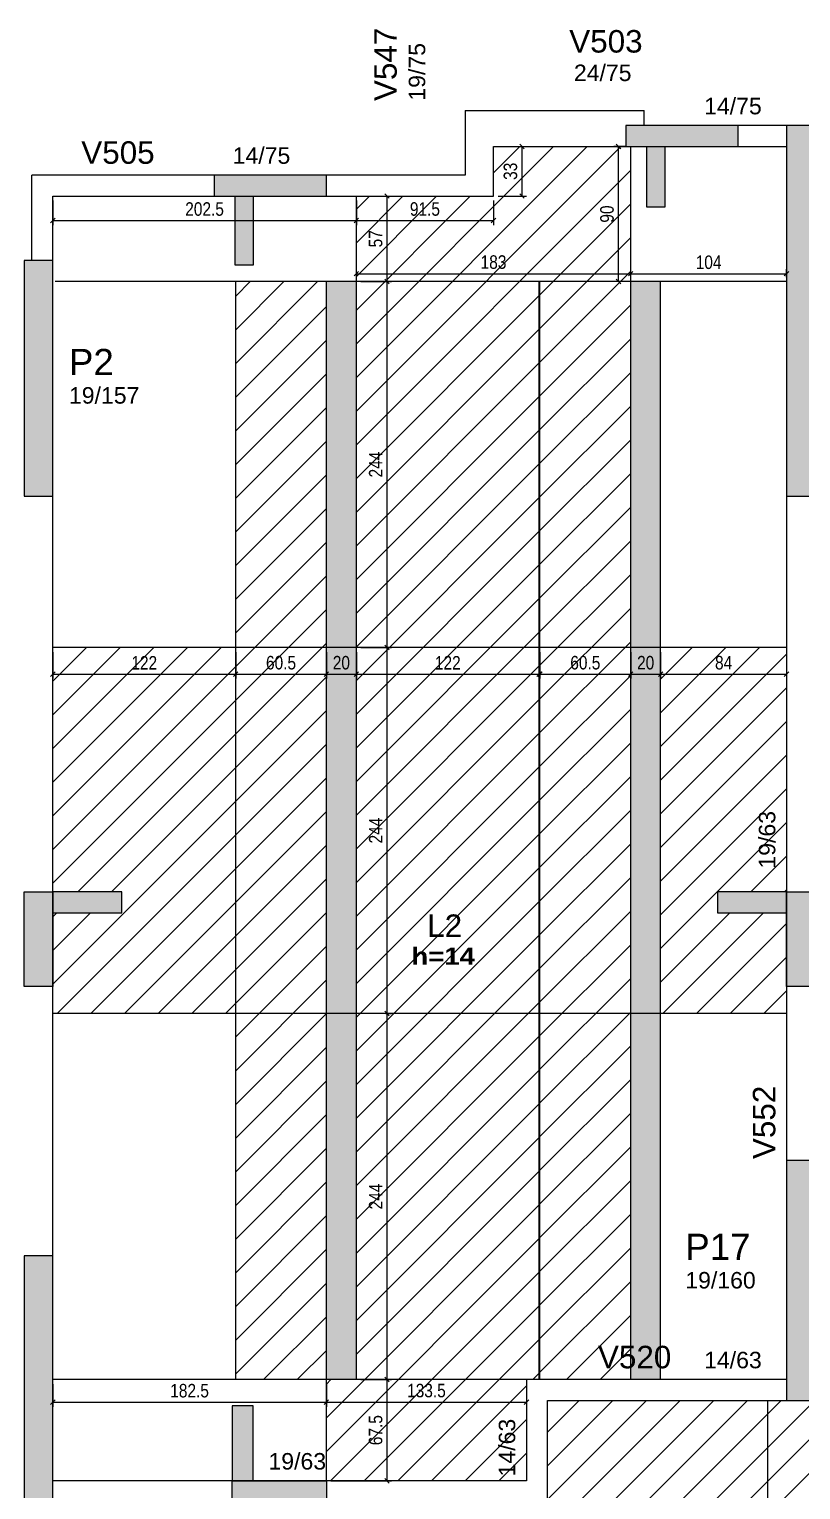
# Model space of a CAD drawing. Extents: x 3022 to 8661, y -614 to 3008.
# Drawn here: x 4243 to 4758, y 1273 to 2246 of the extents above; entities that cross this region are included whole.
import ezdxf

# ---------------------------------------------------------------- set-up
doc = ezdxf.new("R2010")
doc.units = 0
doc.header["$PDMODE"] = 34
for name, color, linetype in [('COTA', 241, 'Continuous'), ('MTH-DIM-PILAR', 3, 'Continuous'), ('MTH-DIM-VIGA', 3, 'Continuous'), ('MTH-FACE-VIGA', 7, 'Continuous'), ('MTH-LINHA-SEÇÃO', 16, 'Continuous'), ('MTH-PILAR-SEGUE', 5, 'Continuous'), ('MTH-SOMBRA21', 150, 'Continuous'), ('MTH-SOMBRA25', 253, 'Continuous'), ('MTH-TIT1-PILAR', 5, 'Continuous'), ('MTH-TIT1-VIGA', 5, 'Continuous'), ('MTH-TXT-NEGRITO', 5, 'Continuous'), ('Painéis', 200, 'Continuous')]:
    doc.layers.add(name, color=color, linetype=linetype)
doc.layers.add('Hachura', color=251, linetype='Continuous', lineweight=9)
doc.styles.add('COTA TECNICA-50', font='techl___.ttf', dxfattribs={"height": 9})
doc.styles.add('TQS_ARIAL', font='arial.ttf')
doc.styles.add('TQS_ARIAL_BLACK', font='ariblk.ttf')
doc.dimstyles.new('COTA PAINEL-50', dxfattribs={"dimtxt": 9, "dimasz": 3, "dimexe": 3, "dimexo": 3, "dimgap": 3, "dimtad": 1, "dimdec": 1, "dimzin": 12, "dimdsep": 46, "dimtxsty": 'COTA TECNICA-50', "dimblk1": 'OBLIQUE', "dimblk2": 'OBLIQUE', "dimsah": 1, "dimcen": 0.9, "dimclrd": 4, "dimclre": 4, "dimclrt": 240, "dimadec": 1, "dimazin": 3, "dimtfac": 1, "dimtdec": 1, "dimtmove": 0, "dimatfit": 3, "dimfxl": 1, "dimtolj": 1, "dimtzin": 12, "dimarcsym": 0})

# ---------------------------------------------------------------- blocks, each defined once
blk = doc.blocks.new('_Oblique')
at = {"color": 0, "linetype": 'ByBlock', "lineweight": -2}
blk.add_line((-0.5, -0.5), (0.5, 0.5), dxfattribs=at)
blk = doc.blocks.new('*D93')
at = {"layer": 'COTA', "color": 4, "lineweight": -2, "transparency": 16777216}
for p, q in [((4258.87, 1831.17), (4258.87, 1813.43)), ((4380.87, 1831.17), (4380.87, 1813.43)), ((4258.87, 1816.43), (4380.87, 1816.43))]:
    blk.add_line(p, q, dxfattribs=at)
at = {"layer": 'Defpoints', "color": 0, "transparency": 16777216}
for p in [(4258.87, 1834.17), (4380.87, 1834.17), (4380.87, 1816.43)]:
    blk.add_point(p, dxfattribs=at)
at = {"layer": 'COTA', "color": 4, "lineweight": -2, "transparency": 16777216, "xscale": 3, "yscale": 3, "zscale": 3, "rotation": 180}
blk.add_blockref('_Oblique', (4258.87, 1816.43), dxfattribs=at)
at = {"layer": 'COTA', "color": 4, "lineweight": -2, "transparency": 16777216, "xscale": 3, "yscale": 3, "zscale": 3}
blk.add_blockref('_Oblique', (4380.87, 1816.43), dxfattribs=at)
at = {"layer": 'COTA', "color": 240, "transparency": 16777216, "insert": (4319.87, 1823.98), "char_height": 9, "attachment_point": 5, "style": 'COTA TECNICA-50'}
blk.add_mtext('\\A1;122', dxfattribs=at)
blk = doc.blocks.new('*D94')
at = {"layer": 'COTA', "color": 4, "lineweight": -2, "transparency": 16777216}
for p, q in [((4380.87, 1831.17), (4380.87, 1813.43)), ((4441.37, 1831.17), (4441.37, 1813.43)), ((4380.87, 1816.43), (4441.37, 1816.43))]:
    blk.add_line(p, q, dxfattribs=at)
at = {"layer": 'Defpoints', "color": 0, "transparency": 16777216}
for p in [(4380.87, 1834.17), (4441.37, 1834.17), (4441.37, 1816.43)]:
    blk.add_point(p, dxfattribs=at)
at = {"layer": 'COTA', "color": 4, "lineweight": -2, "transparency": 16777216, "xscale": 3, "yscale": 3, "zscale": 3, "rotation": 180}
blk.add_blockref('_Oblique', (4380.87, 1816.43), dxfattribs=at)
at = {"layer": 'COTA', "color": 4, "lineweight": -2, "transparency": 16777216, "xscale": 3, "yscale": 3, "zscale": 3}
blk.add_blockref('_Oblique', (4441.37, 1816.43), dxfattribs=at)
at = {"layer": 'COTA', "color": 240, "transparency": 16777216, "insert": (4411.12, 1824.03), "char_height": 9, "attachment_point": 5, "style": 'COTA TECNICA-50'}
blk.add_mtext('\\A1;60.5', dxfattribs=at)
blk = doc.blocks.new('*D95')
at = {"layer": 'COTA', "color": 4, "lineweight": -2, "transparency": 16777216}
for p, q in [((4441.37, 1831.17), (4441.37, 1813.43)), ((4461.37, 1831.17), (4461.37, 1813.43)), ((4441.37, 1816.43), (4461.37, 1816.43))]:
    blk.add_line(p, q, dxfattribs=at)
at = {"layer": 'Defpoints', "color": 0, "transparency": 16777216}
for p in [(4441.37, 1834.17), (4461.37, 1834.17), (4461.37, 1816.43)]:
    blk.add_point(p, dxfattribs=at)
at = {"layer": 'COTA', "color": 4, "lineweight": -2, "transparency": 16777216, "xscale": 3, "yscale": 3, "zscale": 3, "rotation": 180}
blk.add_blockref('_Oblique', (4441.37, 1816.43), dxfattribs=at)
at = {"layer": 'COTA', "color": 4, "lineweight": -2, "transparency": 16777216, "xscale": 3, "yscale": 3, "zscale": 3}
blk.add_blockref('_Oblique', (4461.37, 1816.43), dxfattribs=at)
at = {"layer": 'COTA', "color": 240, "transparency": 16777216, "insert": (4451.37, 1824.02), "char_height": 9, "attachment_point": 5, "style": 'COTA TECNICA-50'}
blk.add_mtext('\\A1;20', dxfattribs=at)
blk = doc.blocks.new('*D96')
at = {"layer": 'COTA', "color": 4, "lineweight": -2, "transparency": 16777216}
for p, q in [((4461.37, 1831.17), (4461.37, 1813.43)), ((4583.37, 1831.17), (4583.37, 1813.43)), ((4461.37, 1816.43), (4583.37, 1816.43))]:
    blk.add_line(p, q, dxfattribs=at)
at = {"layer": 'Defpoints', "color": 0, "transparency": 16777216}
for p in [(4461.37, 1834.17), (4583.37, 1834.17), (4583.37, 1816.43)]:
    blk.add_point(p, dxfattribs=at)
at = {"layer": 'COTA', "color": 4, "lineweight": -2, "transparency": 16777216, "xscale": 3, "yscale": 3, "zscale": 3, "rotation": 180}
blk.add_blockref('_Oblique', (4461.37, 1816.43), dxfattribs=at)
at = {"layer": 'COTA', "color": 4, "lineweight": -2, "transparency": 16777216, "xscale": 3, "yscale": 3, "zscale": 3}
blk.add_blockref('_Oblique', (4583.37, 1816.43), dxfattribs=at)
at = {"layer": 'COTA', "color": 240, "transparency": 16777216, "insert": (4522.37, 1823.98), "char_height": 9, "attachment_point": 5, "style": 'COTA TECNICA-50'}
blk.add_mtext('\\A1;122', dxfattribs=at)
blk = doc.blocks.new('*D97')
at = {"layer": 'COTA', "color": 4, "lineweight": -2, "transparency": 16777216}
for p, q in [((4583.87, 1831.17), (4583.87, 1813.43)), ((4644.37, 1831.17), (4644.37, 1813.43)), ((4583.87, 1816.43), (4644.37, 1816.43))]:
    blk.add_line(p, q, dxfattribs=at)
at = {"layer": 'Defpoints', "color": 0, "transparency": 16777216}
for p in [(4583.87, 1834.17), (4644.37, 1834.17), (4644.37, 1816.43)]:
    blk.add_point(p, dxfattribs=at)
at = {"layer": 'COTA', "color": 4, "lineweight": -2, "transparency": 16777216, "xscale": 3, "yscale": 3, "zscale": 3, "rotation": 180}
blk.add_blockref('_Oblique', (4583.87, 1816.43), dxfattribs=at)
at = {"layer": 'COTA', "color": 4, "lineweight": -2, "transparency": 16777216, "xscale": 3, "yscale": 3, "zscale": 3}
blk.add_blockref('_Oblique', (4644.37, 1816.43), dxfattribs=at)
at = {"layer": 'COTA', "color": 240, "transparency": 16777216, "insert": (4614.12, 1824.03), "char_height": 9, "attachment_point": 5, "style": 'COTA TECNICA-50'}
blk.add_mtext('\\A1;60.5', dxfattribs=at)
blk = doc.blocks.new('*D98')
at = {"layer": 'COTA', "color": 4, "lineweight": -2, "transparency": 16777216}
for p, q in [((4644.37, 1831.17), (4644.37, 1813.43)), ((4664.37, 1831.17), (4664.37, 1813.43)), ((4644.37, 1816.43), (4664.37, 1816.43))]:
    blk.add_line(p, q, dxfattribs=at)
at = {"layer": 'Defpoints', "color": 0, "transparency": 16777216}
for p in [(4644.37, 1834.17), (4664.37, 1834.17), (4664.37, 1816.43)]:
    blk.add_point(p, dxfattribs=at)
at = {"layer": 'COTA', "color": 4, "lineweight": -2, "transparency": 16777216, "xscale": 3, "yscale": 3, "zscale": 3, "rotation": 180}
blk.add_blockref('_Oblique', (4644.37, 1816.43), dxfattribs=at)
at = {"layer": 'COTA', "color": 4, "lineweight": -2, "transparency": 16777216, "xscale": 3, "yscale": 3, "zscale": 3}
blk.add_blockref('_Oblique', (4664.37, 1816.43), dxfattribs=at)
at = {"layer": 'COTA', "color": 240, "transparency": 16777216, "insert": (4654.37, 1824.02), "char_height": 9, "attachment_point": 5, "style": 'COTA TECNICA-50'}
blk.add_mtext('\\A1;20', dxfattribs=at)
blk = doc.blocks.new('*D99')
at = {"layer": 'COTA', "color": 4, "lineweight": -2, "transparency": 16777216}
for p, q in [((4664.37, 1831.17), (4664.37, 1813.43)), ((4748.37, 1831.17), (4748.37, 1813.43)), ((4664.37, 1816.43), (4748.37, 1816.43))]:
    blk.add_line(p, q, dxfattribs=at)
at = {"layer": 'Defpoints', "color": 0, "transparency": 16777216}
for p in [(4664.37, 1834.17), (4748.37, 1834.17), (4748.37, 1816.43)]:
    blk.add_point(p, dxfattribs=at)
at = {"layer": 'COTA', "color": 4, "lineweight": -2, "transparency": 16777216, "xscale": 3, "yscale": 3, "zscale": 3, "rotation": 180}
blk.add_blockref('_Oblique', (4664.37, 1816.43), dxfattribs=at)
at = {"layer": 'COTA', "color": 4, "lineweight": -2, "transparency": 16777216, "xscale": 3, "yscale": 3, "zscale": 3}
blk.add_blockref('_Oblique', (4748.37, 1816.43), dxfattribs=at)
at = {"layer": 'COTA', "color": 240, "transparency": 16777216, "insert": (4706.37, 1824.02), "char_height": 9, "attachment_point": 5, "style": 'COTA TECNICA-50'}
blk.add_mtext('\\A1;84', dxfattribs=at)
blk = doc.blocks.new('*D100')
at = {"layer": 'COTA', "color": 4, "lineweight": -2, "transparency": 16777216}
for p, q in [((4461.37, 2132.17), (4461.37, 2115.87)), ((4552.87, 2132.17), (4552.87, 2115.87)), ((4461.37, 2118.87), (4552.87, 2118.87))]:
    blk.add_line(p, q, dxfattribs=at)
at = {"layer": 'Defpoints', "color": 0, "transparency": 16777216}
for p in [(4461.37, 2135.17), (4552.87, 2135.17), (4552.87, 2118.87)]:
    blk.add_point(p, dxfattribs=at)
at = {"layer": 'COTA', "color": 4, "lineweight": -2, "transparency": 16777216, "xscale": 3, "yscale": 3, "zscale": 3, "rotation": 180}
blk.add_blockref('_Oblique', (4461.37, 2118.87), dxfattribs=at)
at = {"layer": 'COTA', "color": 4, "lineweight": -2, "transparency": 16777216, "xscale": 3, "yscale": 3, "zscale": 3}
blk.add_blockref('_Oblique', (4552.87, 2118.87), dxfattribs=at)
at = {"layer": 'COTA', "color": 240, "transparency": 16777216, "insert": (4507.12, 2126.49), "char_height": 9, "attachment_point": 5, "style": 'COTA TECNICA-50'}
blk.add_mtext('\\A1;91.5', dxfattribs=at)
blk = doc.blocks.new('*D101')
at = {"layer": 'COTA', "color": 4, "lineweight": -2, "transparency": 16777216}
for p, q in [((4555.87, 2168.17), (4574.89, 2168.17)), ((4571.89, 2135.17), (4571.89, 2168.17)), ((4555.87, 2135.17), (4574.89, 2135.17))]:
    blk.add_line(p, q, dxfattribs=at)
at = {"layer": 'Defpoints', "color": 0, "transparency": 16777216}
for p in [(4552.87, 2168.17), (4571.89, 2168.17), (4552.87, 2135.17)]:
    blk.add_point(p, dxfattribs=at)
at = {"layer": 'COTA', "color": 4, "lineweight": -2, "transparency": 16777216, "xscale": 3, "yscale": 3, "zscale": 3}
for p, rotation in [((4571.89, 2168.17), 90), ((4571.89, 2135.17), 270)]:
    blk.add_blockref('_Oblique', p, dxfattribs=dict(at, rotation=rotation))
at = {"layer": 'COTA', "color": 240, "transparency": 16777216, "insert": (4564.19, 2151.67), "char_height": 9, "attachment_point": 5, "rotation": 90, "style": 'COTA TECNICA-50'}
blk.add_mtext('\\A1;33', dxfattribs=at)
blk = doc.blocks.new('*D102')
at = {"layer": 'COTA', "color": 4, "lineweight": -2, "transparency": 16777216}
for p, q in [((4258.87, 2132.17), (4258.87, 2115.87)), ((4461.37, 2132.17), (4461.37, 2115.87)), ((4258.87, 2118.87), (4461.37, 2118.87))]:
    blk.add_line(p, q, dxfattribs=at)
at = {"layer": 'Defpoints', "color": 0, "transparency": 16777216}
for p in [(4258.87, 2135.17), (4461.37, 2135.17), (4461.37, 2118.87)]:
    blk.add_point(p, dxfattribs=at)
at = {"layer": 'COTA', "color": 4, "lineweight": -2, "transparency": 16777216, "xscale": 3, "yscale": 3, "zscale": 3, "rotation": 180}
blk.add_blockref('_Oblique', (4258.87, 2118.87), dxfattribs=at)
at = {"layer": 'COTA', "color": 4, "lineweight": -2, "transparency": 16777216, "xscale": 3, "yscale": 3, "zscale": 3}
blk.add_blockref('_Oblique', (4461.37, 2118.87), dxfattribs=at)
at = {"layer": 'COTA', "color": 240, "transparency": 16777216, "insert": (4360.12, 2126.47), "char_height": 9, "attachment_point": 5, "style": 'COTA TECNICA-50'}
blk.add_mtext('\\A1;202.5', dxfattribs=at)
blk = doc.blocks.new('*D103')
at = {"layer": 'COTA', "color": 4, "lineweight": -2, "transparency": 16777216}
for p, q in [((4464.37, 1346.17), (4484.86, 1346.17)), ((4481.86, 1278.67), (4481.86, 1346.17)), ((4444.37, 1278.67), (4484.86, 1278.67))]:
    blk.add_line(p, q, dxfattribs=at)
at = {"layer": 'Defpoints', "color": 0, "transparency": 16777216}
for p in [(4461.37, 1346.17), (4481.86, 1346.17), (4441.37, 1278.67)]:
    blk.add_point(p, dxfattribs=at)
at = {"layer": 'COTA', "color": 4, "lineweight": -2, "transparency": 16777216, "xscale": 3, "yscale": 3, "zscale": 3}
for p, rotation in [((4481.86, 1346.17), 90), ((4481.86, 1278.67), 270)]:
    blk.add_blockref('_Oblique', p, dxfattribs=dict(at, rotation=rotation))
at = {"layer": 'COTA', "color": 240, "transparency": 16777216, "insert": (4474.26, 1312.42), "char_height": 9, "attachment_point": 5, "rotation": 90, "style": 'COTA TECNICA-50'}
blk.add_mtext('\\A1;67.5', dxfattribs=at)
blk = doc.blocks.new('*D104')
at = {"layer": 'COTA', "color": 4, "lineweight": -2, "transparency": 16777216}
for p, q in [((4480.93, 1590.17), (4484.86, 1590.17)), ((4481.86, 1346.17), (4481.86, 1590.17)), ((4464.37, 1346.17), (4484.86, 1346.17))]:
    blk.add_line(p, q, dxfattribs=at)
at = {"layer": 'Defpoints', "color": 0, "transparency": 16777216}
for p in [(4477.93, 1590.17), (4481.86, 1590.17), (4461.37, 1346.17)]:
    blk.add_point(p, dxfattribs=at)
at = {"layer": 'COTA', "color": 4, "lineweight": -2, "transparency": 16777216, "xscale": 3, "yscale": 3, "zscale": 3}
for p, rotation in [((4481.86, 1590.17), 90), ((4481.86, 1346.17), 270)]:
    blk.add_blockref('_Oblique', p, dxfattribs=dict(at, rotation=rotation))
at = {"layer": 'COTA', "color": 240, "transparency": 16777216, "insert": (4474.29, 1468.17), "char_height": 9, "attachment_point": 5, "rotation": 90, "style": 'COTA TECNICA-50'}
blk.add_mtext('\\A1;244', dxfattribs=at)
blk = doc.blocks.new('*D105')
at = {"layer": 'COTA', "color": 4, "lineweight": -2, "transparency": 16777216}
for p, q in [((4464.37, 1834.17), (4484.86, 1834.17)), ((4481.86, 1590.17), (4481.86, 1834.17)), ((4480.93, 1590.17), (4484.86, 1590.17))]:
    blk.add_line(p, q, dxfattribs=at)
at = {"layer": 'Defpoints', "color": 0, "transparency": 16777216}
for p in [(4461.37, 1834.17), (4481.86, 1834.17), (4477.93, 1590.17)]:
    blk.add_point(p, dxfattribs=at)
at = {"layer": 'COTA', "color": 4, "lineweight": -2, "transparency": 16777216, "xscale": 3, "yscale": 3, "zscale": 3}
for p, rotation in [((4481.86, 1834.17), 90), ((4481.86, 1590.17), 270)]:
    blk.add_blockref('_Oblique', p, dxfattribs=dict(at, rotation=rotation))
at = {"layer": 'COTA', "color": 240, "transparency": 16777216, "insert": (4474.29, 1712.17), "char_height": 9, "attachment_point": 5, "rotation": 90, "style": 'COTA TECNICA-50'}
blk.add_mtext('\\A1;244', dxfattribs=at)
blk = doc.blocks.new('*D106')
at = {"layer": 'COTA', "color": 4, "lineweight": -2, "transparency": 16777216}
for p, q in [((4464.37, 2078.17), (4484.86, 2078.17)), ((4481.86, 1834.17), (4481.86, 2078.17)), ((4464.37, 1834.17), (4484.86, 1834.17))]:
    blk.add_line(p, q, dxfattribs=at)
at = {"layer": 'Defpoints', "color": 0, "transparency": 16777216}
for p in [(4461.37, 2078.17), (4481.86, 2078.17), (4461.37, 1834.17)]:
    blk.add_point(p, dxfattribs=at)
at = {"layer": 'COTA', "color": 4, "lineweight": -2, "transparency": 16777216, "xscale": 3, "yscale": 3, "zscale": 3}
for p, rotation in [((4481.86, 2078.17), 90), ((4481.86, 1834.17), 270)]:
    blk.add_blockref('_Oblique', p, dxfattribs=dict(at, rotation=rotation))
at = {"layer": 'COTA', "color": 240, "transparency": 16777216, "insert": (4474.29, 1956.17), "char_height": 9, "attachment_point": 5, "rotation": 90, "style": 'COTA TECNICA-50'}
blk.add_mtext('\\A1;244', dxfattribs=at)
blk = doc.blocks.new('*D107')
at = {"layer": 'COTA', "color": 4, "lineweight": -2, "transparency": 16777216}
for p, q in [((4464.37, 2135.17), (4484.86, 2135.17)), ((4481.86, 2078.17), (4481.86, 2135.17)), ((4464.37, 2078.17), (4484.86, 2078.17))]:
    blk.add_line(p, q, dxfattribs=at)
at = {"layer": 'Defpoints', "color": 0, "transparency": 16777216}
for p in [(4461.37, 2135.17), (4481.86, 2135.17), (4461.37, 2078.17)]:
    blk.add_point(p, dxfattribs=at)
at = {"layer": 'COTA', "color": 4, "lineweight": -2, "transparency": 16777216, "xscale": 3, "yscale": 3, "zscale": 3}
for p, rotation in [((4481.86, 2135.17), 90), ((4481.86, 2078.17), 270)]:
    blk.add_blockref('_Oblique', p, dxfattribs=dict(at, rotation=rotation))
at = {"layer": 'COTA', "color": 240, "transparency": 16777216, "insert": (4474.26, 2106.67), "char_height": 9, "attachment_point": 5, "rotation": 90, "style": 'COTA TECNICA-50'}
blk.add_mtext('\\A1;57', dxfattribs=at)
blk = doc.blocks.new('*D108')
at = {"layer": 'COTA', "color": 4, "lineweight": -2, "transparency": 16777216}
for p, q in [((4258.87, 1343.17), (4258.87, 1328.08)), ((4441.37, 1343.17), (4441.37, 1328.08)), ((4258.87, 1331.08), (4441.37, 1331.08))]:
    blk.add_line(p, q, dxfattribs=at)
at = {"layer": 'Defpoints', "color": 0, "transparency": 16777216}
for p in [(4258.87, 1346.17), (4441.37, 1346.17), (4441.37, 1331.08)]:
    blk.add_point(p, dxfattribs=at)
at = {"layer": 'COTA', "color": 4, "lineweight": -2, "transparency": 16777216, "xscale": 3, "yscale": 3, "zscale": 3, "rotation": 180}
blk.add_blockref('_Oblique', (4258.87, 1331.08), dxfattribs=at)
at = {"layer": 'COTA', "color": 4, "lineweight": -2, "transparency": 16777216, "xscale": 3, "yscale": 3, "zscale": 3}
blk.add_blockref('_Oblique', (4441.37, 1331.08), dxfattribs=at)
at = {"layer": 'COTA', "color": 240, "transparency": 16777216, "insert": (4350.12, 1338.69), "char_height": 9, "attachment_point": 5, "style": 'COTA TECNICA-50'}
blk.add_mtext('\\A1;182.5', dxfattribs=at)
blk = doc.blocks.new('*D91')
at = {"layer": 'COTA', "color": 4, "lineweight": -2, "transparency": 16777216}
for p, q in [((4441.37, 1343.17), (4441.37, 1328.08)), ((4574.87, 1343.17), (4574.87, 1328.08)), ((4441.37, 1331.08), (4574.87, 1331.08))]:
    blk.add_line(p, q, dxfattribs=at)
at = {"layer": 'Defpoints', "color": 0, "transparency": 16777216}
for p in [(4441.37, 1346.17), (4574.87, 1346.17), (4574.87, 1331.08)]:
    blk.add_point(p, dxfattribs=at)
at = {"layer": 'COTA', "color": 4, "lineweight": -2, "transparency": 16777216, "xscale": 3, "yscale": 3, "zscale": 3, "rotation": 180}
blk.add_blockref('_Oblique', (4441.37, 1331.08), dxfattribs=at)
at = {"layer": 'COTA', "color": 4, "lineweight": -2, "transparency": 16777216, "xscale": 3, "yscale": 3, "zscale": 3}
blk.add_blockref('_Oblique', (4574.87, 1331.08), dxfattribs=at)
at = {"layer": 'COTA', "color": 240, "transparency": 16777216, "insert": (4508.12, 1338.77), "char_height": 9, "attachment_point": 5, "style": 'COTA TECNICA-50'}
blk.add_mtext('\\A1;133.5', dxfattribs=at)
blk = doc.blocks.new('*D92')
at = {"layer": 'COTA', "color": 4, "lineweight": -2, "transparency": 16777216}
for p, q in [((4461.37, 2081.17), (4461.37, 2086.38)), ((4644.37, 2081.17), (4644.37, 2086.38)), ((4461.37, 2083.38), (4644.37, 2083.38))]:
    blk.add_line(p, q, dxfattribs=at)
at = {"layer": 'Defpoints', "color": 0, "transparency": 16777216}
for p in [(4461.37, 2078.17), (4644.37, 2083.38), (4644.37, 2078.17)]:
    blk.add_point(p, dxfattribs=at)
at = {"layer": 'COTA', "color": 4, "lineweight": -2, "transparency": 16777216, "xscale": 3, "yscale": 3, "zscale": 3, "rotation": 180}
blk.add_blockref('_Oblique', (4461.37, 2083.38), dxfattribs=at)
at = {"layer": 'COTA', "color": 4, "lineweight": -2, "transparency": 16777216, "xscale": 3, "yscale": 3, "zscale": 3}
blk.add_blockref('_Oblique', (4644.37, 2083.38), dxfattribs=at)
at = {"layer": 'COTA', "color": 240, "transparency": 16777216, "insert": (4552.87, 2091.1), "char_height": 9, "attachment_point": 5, "style": 'COTA TECNICA-50'}
blk.add_mtext('\\A1;183', dxfattribs=at)
blk = doc.blocks.new('*D109')
at = {"layer": 'COTA', "color": 4, "lineweight": -2, "transparency": 16777216}
for p, q in [((4644.37, 2081.17), (4644.37, 2086.38)), ((4748.37, 2081.17), (4748.37, 2086.38)), ((4644.37, 2083.38), (4748.37, 2083.38))]:
    blk.add_line(p, q, dxfattribs=at)
at = {"layer": 'Defpoints', "color": 0, "transparency": 16777216}
for p in [(4644.37, 2078.17), (4748.37, 2083.38), (4748.37, 2078.17)]:
    blk.add_point(p, dxfattribs=at)
at = {"layer": 'COTA', "color": 4, "lineweight": -2, "transparency": 16777216, "xscale": 3, "yscale": 3, "zscale": 3, "rotation": 180}
blk.add_blockref('_Oblique', (4644.37, 2083.38), dxfattribs=at)
at = {"layer": 'COTA', "color": 4, "lineweight": -2, "transparency": 16777216, "xscale": 3, "yscale": 3, "zscale": 3}
blk.add_blockref('_Oblique', (4748.37, 2083.38), dxfattribs=at)
at = {"layer": 'COTA', "color": 240, "transparency": 16777216, "insert": (4696.37, 2090.98), "char_height": 9, "attachment_point": 5, "style": 'COTA TECNICA-50'}
blk.add_mtext('\\A1;104', dxfattribs=at)
blk = doc.blocks.new('*D110')
at = {"layer": 'COTA', "color": 4, "lineweight": -2, "transparency": 16777216}
for p, q in [((4641.37, 2168.17), (4633.24, 2168.17)), ((4636.24, 2078.17), (4636.24, 2168.17)), ((4641.37, 2078.17), (4633.24, 2078.17))]:
    blk.add_line(p, q, dxfattribs=at)
at = {"layer": 'Defpoints', "color": 0, "transparency": 16777216}
for p in [(4636.24, 2168.17), (4644.37, 2168.17), (4644.37, 2078.17)]:
    blk.add_point(p, dxfattribs=at)
at = {"layer": 'COTA', "color": 4, "lineweight": -2, "transparency": 16777216, "xscale": 3, "yscale": 3, "zscale": 3}
for p, rotation in [((4636.24, 2168.17), 90), ((4636.24, 2078.17), 270)]:
    blk.add_blockref('_Oblique', p, dxfattribs=dict(at, rotation=rotation))
at = {"layer": 'COTA', "color": 240, "transparency": 16777216, "insert": (4628.62, 2123.17), "char_height": 9, "attachment_point": 5, "rotation": 90, "style": 'COTA TECNICA-50'}
blk.add_mtext('\\A1;90', dxfattribs=at)

msp = doc.modelspace()

# ---------------------------------------------------------------- hatches: boundary and pattern name
at = {"layer": 'Hachura', "linetype": 'ByBlock'}
h = msp.add_hatch(dxfattribs=at)
h.set_pattern_fill('ANSI31', color=256, scale=5)
h.paths.add_polyline_path([(4574.87, 1278.67), (4574.87, 1332.17), (4574.87, 1346.17), (4441.37, 1346.17), (4441.37, 1278.67), (4441.56, 1278.67)])
h.paths.add_polyline_path([(4461.37, 1346.17), (4574.87, 1346.17), (4583.37, 1346.17), (4583.37, 1590.17), (4461.37, 1590.17)])
h.paths.add_polyline_path([(4441.37, 1590.17), (4380.87, 1590.17), (4380.87, 1346.17), (4441.37, 1346.17)])
h.paths.add_polyline_path([(4258.87, 1671.24), (4304.87, 1671.24), (4304.87, 1657.24), (4258.87, 1657.24), (4258.87, 1608.24), (4258.87, 1590.17), (4380.87, 1590.17), (4380.87, 1834.17), (4258.87, 1834.17)])
h.paths.add_polyline_path([(4441.37, 1834.17), (4380.87, 1834.17), (4380.87, 1590.17), (4441.37, 1590.17)])
h.paths.add_polyline_path([(4583.37, 1834.17), (4461.37, 1834.17), (4461.37, 1590.17), (4583.37, 1590.17)])
h.paths.add_polyline_path([(4583.87, 1590.17), (4644.37, 1590.17), (4644.37, 1834.17), (4583.87, 1834.17)])
h.paths.add_polyline_path([(4583.87, 1346.17), (4588.87, 1346.17), (4644.37, 1346.17), (4644.37, 1590.17), (4583.87, 1590.17)])
h.paths.add_polyline_path([(4664.37, 1590.17), (4748.37, 1590.17), (4748.37, 1657.24), (4702.37, 1657.24), (4702.37, 1671.24), (4748.37, 1671.24), (4748.37, 1834.17), (4664.37, 1834.17)])
h.paths.add_polyline_path([(4644.37, 2168.17), (4641.12, 2168.17), (4552.87, 2168.17), (4552.87, 2149.17), (4552.87, 2135.17), (4533.87, 2135.17), (4461.37, 2135.17), (4461.37, 2078.17), (4644.37, 2078.17)])
h.paths.add_polyline_path([(4644.37, 2078.17), (4583.87, 2078.17), (4583.87, 1834.17), (4644.37, 1834.17)])
h.paths.add_polyline_path([(4583.37, 2078.17), (4461.37, 2078.17), (4461.37, 1834.17), (4583.37, 1834.17)])
h.paths.add_polyline_path([(4441.37, 2078.17), (4380.87, 2078.17), (4380.87, 1834.17), (4441.37, 1834.17)])
at = {"layer": 'Hachura'}
h = msp.add_hatch(color=256, dxfattribs=at)
h.dxf.hatch_style = 1
h.paths.add_polyline_path([(4461.37, 1590.17), (4441.37, 1590.17), (4441.37, 1346.17), (4461.37, 1346.17)])
h.paths.add_polyline_path([(4461.37, 1834.17), (4441.37, 1834.17), (4441.37, 1590.17), (4461.37, 1590.17)])
h.paths.add_polyline_path([(4461.37, 2078.17), (4441.37, 2078.17), (4441.37, 1834.17), (4461.37, 1834.17)])
h.paths.add_polyline_path([(4664.37, 2078.17), (4644.37, 2078.17), (4644.37, 1834.17), (4664.37, 1834.17)])
h.paths.add_polyline_path([(4664.37, 1834.17), (4644.37, 1834.17), (4644.37, 1590.17), (4664.37, 1590.17)])
h.paths.add_polyline_path([(4664.37, 1590.17), (4644.37, 1590.17), (4644.37, 1346.17), (4664.37, 1346.17)])
at = {"layer": 'Hachura', "linetype": 'ByBlock'}
h = msp.add_hatch(dxfattribs=at)
h.set_pattern_fill('ANSI31', color=256, scale=5)
h.paths.add_polyline_path([(4588.87, 1332.17), (4588.87, 1278.67), (4588.87, 1267.17), (4735.87, 1267.17), (4735.87, 1332.17)])
h.paths.add_polyline_path([(4735.87, 1206.17), (4735.87, 1266.67), (4588.87, 1266.67), (4588.87, 1259.67), (4588.87, 1206.17)])
h.paths.add_polyline_path([(4886.98, 1206.17), (4886.98, 1256.17), (4898.98, 1256.17), (4898.98, 1206.17), (4947.98, 1206.17), (4979.87, 1206.17), (4979.87, 1266.67), (4735.87, 1266.67), (4735.87, 1206.17), (4748.37, 1206.17), (4767.37, 1206.17)])
h.paths.add_polyline_path([(4979.87, 1267.17), (4979.87, 1332.17), (4898.98, 1332.17), (4898.98, 1282.17), (4886.98, 1282.17), (4886.98, 1332.17), (4884.98, 1332.17), (4767.37, 1332.17), (4748.37, 1332.17), (4735.87, 1332.17), (4735.87, 1267.17)])
h.paths.add_polyline_path([(4979.87, 1332.17), (4979.87, 1267.17), (5223.87, 1267.17), (5223.87, 1332.17)])
h.paths.add_polyline_path([(5223.87, 1206.17), (5223.87, 1266.67), (4979.87, 1266.67), (4979.87, 1206.17)])
h.paths.add_polyline_path([(5357.97, 1206.17), (5357.97, 1256.17), (5369.97, 1256.17), (5369.97, 1206.17), (5418.97, 1206.17), (5468.37, 1206.17), (5468.37, 1266.67), (5224.37, 1266.67), (5224.37, 1206.17)])
h.paths.add_polyline_path([(5468.37, 1267.17), (5468.37, 1332.17), (5369.97, 1332.17), (5369.97, 1282.17), (5357.97, 1282.17), (5357.97, 1332.17), (5355.97, 1332.17), (5224.37, 1332.17), (5224.37, 1267.17)])
h.paths.add_polyline_path([(5712.37, 1267.17), (5712.37, 1332.17), (5676.88, 1332.17), (5676.88, 1282.17), (5664.88, 1282.17), (5664.88, 1332.17), (5662.88, 1332.17), (5487.37, 1332.17), (5468.37, 1332.17), (5468.37, 1267.17)])
h.paths.add_polyline_path([(5664.88, 1206.17), (5664.88, 1256.17), (5676.88, 1256.17), (5676.88, 1206.17), (5712.37, 1206.17), (5712.37, 1266.67), (5468.37, 1266.67), (5468.37, 1206.17), (5487.37, 1206.17)])
h.paths.add_polyline_path([(5956.37, 1267.17), (5956.37, 1332.17), (5937.37, 1332.17), (5712.37, 1332.17), (5712.37, 1267.17)])

# ---------------------------------------------------------------- linework, layer by layer
at = {"layer": 'MTH-FACE-VIGA', "linetype": 'Continuous'}
for p, q in [((4533.87, 2192.17), (4533.87, 2149.17)), ((4533.87, 2192.17), (4653.37, 2192.17)), ((4653.37, 2182.17), (4653.37, 2192.17)), ((4748.37, 2182.17), (4653.37, 2182.17)), ((4552.87, 2168.17), (4748.37, 2168.17)), ((4552.87, 2149.17), (4552.87, 2168.17)), ((4533.87, 2149.17), (4244.87, 2149.17)), ((4244.87, 2092.17), (4244.87, 2149.17)), ((4552.87, 2135.17), (4552.87, 2149.17)), ((4258.87, 2135.17), (4533.87, 2135.17)), ((4258.87, 2092.17), (4258.87, 2135.17)), ((4533.87, 2135.17), (4552.87, 2135.17)), ((4258.87, 1852.17), (4258.87, 1935.17)), ((4748.37, 1935.17), (4748.37, 1492.17)), ((4258.87, 1428.67), (4258.87, 1852.17)), ((4588.87, 1346.17), (4574.87, 1346.17)), ((4574.87, 1346.17), (4574.87, 1332.17)), ((4748.37, 1346.17), (4588.87, 1346.17)), ((4574.87, 1332.17), (4574.87, 1278.67)), ((4588.87, 1332.17), (4748.37, 1332.17)), ((4588.87, 1278.67), (4588.87, 1332.17)), ((4574.87, 1278.67), (4258.87, 1278.67)), ((4588.87, 1259.67), (4588.87, 1278.67))]:
    msp.add_line(p, q, dxfattribs=at)
at = {"layer": 'MTH-LINHA-SEÇÃO', "linetype": 'Continuous'}
for points in [[(4716.12, 2182.17), (4641.12, 2182.17), (4641.12, 2168.17), (4716.12, 2168.17), (4716.12, 2182.17)], [(4655.12, 2127.67), (4655.12, 2168.17), (4667.12, 2168.17), (4667.12, 2127.67), (4655.12, 2127.67)], [(4441.56, 2149.17), (4366.56, 2149.17), (4366.56, 2135.17), (4441.56, 2135.17), (4441.56, 2149.17)], [(4380.56, 2089.17), (4380.56, 2135.17), (4392.56, 2135.17), (4392.56, 2089.17), (4380.56, 2089.17)], [(4239.87, 1608.24), (4239.87, 1671.24), (4258.87, 1671.24), (4258.87, 1608.24), (4239.87, 1608.24)], [(4304.87, 1671.24), (4258.87, 1671.24), (4258.87, 1657.24), (4304.87, 1657.24), (4304.87, 1671.24)], [(4748.37, 1671.24), (4702.37, 1671.24), (4702.37, 1657.24), (4748.37, 1657.24), (4748.37, 1671.24)], [(4748.37, 1608.24), (4748.37, 1671.24), (4767.37, 1671.24), (4767.37, 1608.24), (4748.37, 1608.24)], [(4378.56, 1328.67), (4378.56, 1278.67), (4392.56, 1278.67), (4392.56, 1328.67), (4378.56, 1328.67)], [(4441.56, 1259.67), (4378.56, 1259.67), (4378.56, 1278.67), (4441.56, 1278.67), (4441.56, 1259.67)]]:
    msp.add_lwpolyline(points, dxfattribs=at)
at = {"layer": 'MTH-PILAR-SEGUE', "linetype": 'Continuous'}
for points in [[(4748.37, 1935.17), (4767.37, 1935.17), (4767.37, 2182.17), (4748.37, 2182.17), (4748.37, 1935.17)], [(4239.87, 1935.17), (4258.87, 1935.17), (4258.87, 2092.17), (4239.87, 2092.17), (4239.87, 1935.17)], [(4748.37, 1332.17), (4767.37, 1332.17), (4767.37, 1492.17), (4748.37, 1492.17), (4748.37, 1332.17)], [(4239.87, 1109.67), (4258.87, 1109.67), (4258.87, 1428.67), (4239.87, 1428.67), (4239.87, 1109.67)]]:
    msp.add_lwpolyline(points, dxfattribs=at)
at = {"layer": 'MTH-SOMBRA21', "linetype": 'Continuous'}
for points in [[(4716.12, 2182.17), (4641.12, 2182.17), (4641.12, 2168.17)], [(4716.12, 2182.17), (4641.12, 2168.17), (4716.12, 2168.17)], [(4716.12, 2182.17), (4716.12, 2168.17), (4716.12, 2182.17)], [(4655.12, 2127.67), (4655.12, 2168.17), (4667.12, 2168.17)], [(4655.12, 2127.67), (4667.12, 2168.17), (4667.12, 2127.67)], [(4441.56, 2149.17), (4366.56, 2149.17), (4366.56, 2135.17)], [(4441.56, 2149.17), (4366.56, 2135.17), (4441.56, 2135.17)], [(4441.56, 2149.17), (4441.56, 2135.17), (4441.56, 2149.17)], [(4380.56, 2089.17), (4380.56, 2135.17), (4392.56, 2135.17)], [(4380.56, 2089.17), (4392.56, 2135.17), (4392.56, 2089.17)], [(4380.56, 2089.17), (4392.56, 2089.17), (4380.56, 2089.17)], [(4239.87, 1608.24), (4239.87, 1671.24), (4258.87, 1671.24)], [(4239.87, 1608.24), (4258.87, 1671.24), (4258.87, 1608.24)], [(4304.87, 1671.24), (4258.87, 1671.24), (4258.87, 1657.24)], [(4304.87, 1671.24), (4258.87, 1657.24), (4304.87, 1657.24)], [(4304.87, 1671.24), (4304.87, 1657.24), (4304.87, 1671.24)], [(4748.37, 1671.24), (4702.37, 1671.24), (4702.37, 1657.24)], [(4748.37, 1671.24), (4702.37, 1657.24), (4748.37, 1657.24)], [(4748.37, 1671.24), (4748.37, 1657.24), (4748.37, 1671.24)], [(4748.37, 1608.24), (4748.37, 1671.24), (4767.37, 1671.24)], [(4748.37, 1608.24), (4767.37, 1671.24), (4767.37, 1608.24)], [(4239.87, 1608.24), (4258.87, 1608.24), (4239.87, 1608.24)], [(4748.37, 1608.24), (4767.37, 1608.24), (4748.37, 1608.24)], [(4378.56, 1328.67), (4378.56, 1278.67), (4392.56, 1278.67)], [(4378.56, 1328.67), (4392.56, 1278.67), (4392.56, 1328.67)], [(4378.56, 1328.67), (4392.56, 1328.67), (4378.56, 1328.67)], [(4441.56, 1259.67), (4378.56, 1259.67), (4378.56, 1278.67)], [(4441.56, 1259.67), (4378.56, 1278.67), (4441.56, 1278.67)], [(4441.56, 1259.67), (4441.56, 1278.67), (4441.56, 1259.67)]]:
    msp.add_solid(points, dxfattribs=at)
at = {"layer": 'MTH-SOMBRA25', "linetype": 'Continuous'}
for points in [[(4748.37, 1935.17), (4767.37, 1935.17), (4767.37, 2182.17)], [(4748.37, 1935.17), (4767.37, 2182.17), (4748.37, 2182.17)], [(4748.37, 1935.17), (4748.37, 2182.17), (4748.37, 1935.17)], [(4239.87, 1935.17), (4258.87, 1935.17), (4258.87, 2092.17)], [(4239.87, 1935.17), (4258.87, 2092.17), (4239.87, 2092.17)], [(4748.37, 1332.17), (4767.37, 1332.17), (4767.37, 1492.17)], [(4748.37, 1332.17), (4767.37, 1492.17), (4748.37, 1492.17)], [(4748.37, 1332.17), (4748.37, 1492.17), (4748.37, 1332.17)], [(4239.87, 1109.67), (4258.87, 1109.67), (4258.87, 1428.67)], [(4239.87, 1109.67), (4258.87, 1428.67), (4239.87, 1428.67)]]:
    msp.add_solid(points, dxfattribs=at)
at = {"layer": 'Painéis'}
for p, q in [((4644.37, 1346.17), (4644.37, 2168.17)), ((4461.37, 1346.17), (4461.37, 2135.17)), ((4748.37, 2078.17), (4260.37, 2078.17)), ((4380.87, 1346.17), (4380.87, 2078.17)), ((4441.37, 1278.67), (4441.37, 2078.17)), ((4583.37, 1346.17), (4583.37, 2078.17)), ((4583.87, 1346.17), (4583.87, 2078.17)), ((4664.37, 1346.17), (4664.37, 2078.17)), ((4748.37, 1834.17), (4258.87, 1834.17)), ((4748.37, 1590.17), (4258.87, 1590.17)), ((4574.87, 1346.17), (4258.87, 1346.17)), ((4735.87, 1206.17), (4735.87, 1332.17))]:
    msp.add_line(p, q, dxfattribs=at)

# ---------------------------------------------------------------- texts
at = {"layer": 'MTH-DIM-PILAR', "linetype": 'Continuous', "style": 'TQS_ARIAL'}
for s, p in [('19/157', (4269.65, 1996.78)), ('19/160', (4680.81, 1406.88))]:
    msp.add_text(s, height=11, dxfattribs=at).set_placement(p)
at = {"layer": 'MTH-DIM-VIGA', "linetype": 'Continuous', "style": 'TQS_ARIAL'}
for s, p in [('19/75', (4507.31, 2198.76)), ('19/63', (4740.87, 1686.79)), ('14/63', (4567.37, 1281.57))]:
    msp.add_text(s, height=11, rotation=90, dxfattribs=at).set_placement(p)
for s, p in [('24/75', (4606.49, 2211.83)), ('14/75', (4693.37, 2189.67)), ('14/75', (4378.86, 2156.67)), ('14/63', (4693.37, 1353.67)), ('19/63', (4402.74, 1286.17))]:
    msp.add_text(s, height=11, dxfattribs=at).set_placement(p)
at = {"layer": 'MTH-TIT1-PILAR', "linetype": 'Continuous', "style": 'TQS_ARIAL'}
for s, p in [('P2', (4269.65, 2015.78)), ('P17', (4680.81, 1425.88))]:
    msp.add_text(s, height=17.5, dxfattribs=at).set_placement(p)
at = {"layer": 'MTH-TIT1-VIGA', "linetype": 'Continuous', "style": 'TQS_ARIAL'}
for s, p in [('V547', (4488.31, 2198.52)), ('V552', (4740.87, 1493.14))]:
    msp.add_text(s, height=15, rotation=90, dxfattribs=at).set_placement(p)
for s, p in [('V503', (4603.4, 2230.83)), ('V505', (4277.87, 2156.67)), ('L2', (4508.65, 1641.23)), ('V520', (4622.55, 1353.67))]:
    msp.add_text(s, height=15, dxfattribs=at).set_placement(p)
at = {"layer": 'MTH-TXT-NEGRITO', "color": 3, "linetype": 'Continuous', "style": 'TQS_ARIAL_BLACK'}
msp.add_text('h=14', height=11.5, dxfattribs=at).set_placement((4498.08, 1622.67))

# ---------------------------------------------------------------- dimensions: what is measured, and where the dimension line sits
at = {"layer": 'COTA'}
for base, p1, p2, picture, middle in [((4571.89, 2168.17), (4552.87, 2135.17), (4552.87, 2168.17), '*D101', (4564.19, 2151.67)), ((4636.24, 2168.17), (4644.37, 2078.17), (4644.37, 2168.17), '*D110', (4628.62, 2123.17)), ((4481.86, 1346.17), (4441.37, 1278.67), (4461.37, 1346.17), '*D103', (4474.26, 1312.42))]:
    dim = msp.add_linear_dim(base=base, p1=p1, p2=p2, angle=90, dimstyle='COTA PAINEL-50', dxfattribs=at)
    dim.commit()
    dim.dimension.update_dxf_attribs({"geometry": picture, "text_midpoint": middle})
for base, p1, p2, picture, middle in [((4461.37, 2118.87), (4258.87, 2135.17), (4461.37, 2135.17), '*D102', (4360.12, 2126.47)), ((4552.87, 2118.87), (4461.37, 2135.17), (4552.87, 2135.17), '*D100', (4507.12, 2126.49)), ((4644.37, 2083.38), (4461.37, 2078.17), (4644.37, 2078.17), '*D92', (4552.87, 2091.1)), ((4380.87, 1816.43), (4258.87, 1834.17), (4380.87, 1834.17), '*D93', (4319.87, 1823.98)), ((4644.37, 1816.43), (4583.87, 1834.17), (4644.37, 1834.17), '*D97', (4614.12, 1824.03)), ((4441.37, 1331.08), (4258.87, 1346.17), (4441.37, 1346.17), '*D108', (4350.12, 1338.69))]:
    dim = msp.add_linear_dim(base=base, p1=p1, p2=p2, dimstyle='COTA PAINEL-50', dxfattribs=at)
    dim.commit()
    dim.dimension.update_dxf_attribs({"geometry": picture, "text_midpoint": middle})
for base, p1, p2, picture, middle in [((4481.86, 2135.17), (4461.37, 2078.17), (4461.37, 2135.17), '*D107', (4474.26, 2106.67)), ((4481.86, 2078.17), (4461.37, 1834.17), (4461.37, 2078.17), '*D106', (4474.29, 1956.17)), ((4481.86, 1834.17), (4477.93, 1590.17), (4461.37, 1834.17), '*D105', (4474.29, 1712.17)), ((4481.86, 1590.17), (4461.37, 1346.17), (4477.93, 1590.17), '*D104', (4474.29, 1468.17))]:
    dim = msp.add_linear_dim(base=base, p1=p1, p2=p2, angle=90, dimstyle='COTA PAINEL-50', override={"dimtmove": 1}, dxfattribs=at)
    dim.commit()
    dim.dimension.update_dxf_attribs({"geometry": picture, "text_midpoint": middle})
for base, p1, p2, picture, middle in [((4748.37, 2083.38), (4644.37, 2078.17), (4748.37, 2078.17), '*D109', (4696.37, 2090.98)), ((4441.37, 1816.43), (4380.87, 1834.17), (4441.37, 1834.17), '*D94', (4411.12, 1824.03)), ((4461.37, 1816.43), (4441.37, 1834.17), (4461.37, 1834.17), '*D95', (4451.37, 1824.02)), ((4583.37, 1816.43), (4461.37, 1834.17), (4583.37, 1834.17), '*D96', (4522.37, 1823.98)), ((4664.37, 1816.43), (4644.37, 1834.17), (4664.37, 1834.17), '*D98', (4654.37, 1824.02)), ((4748.37, 1816.43), (4664.37, 1834.17), (4748.37, 1834.17), '*D99', (4706.37, 1824.02)), ((4574.87, 1331.08), (4441.37, 1346.17), (4574.87, 1346.17), '*D91', (4508.12, 1338.77))]:
    dim = msp.add_linear_dim(base=base, p1=p1, p2=p2, dimstyle='COTA PAINEL-50', override={"dimtmove": 1}, dxfattribs=at)
    dim.commit()
    dim.dimension.update_dxf_attribs({"geometry": picture, "text_midpoint": middle})

doc.saveas('drawing.dxf')
